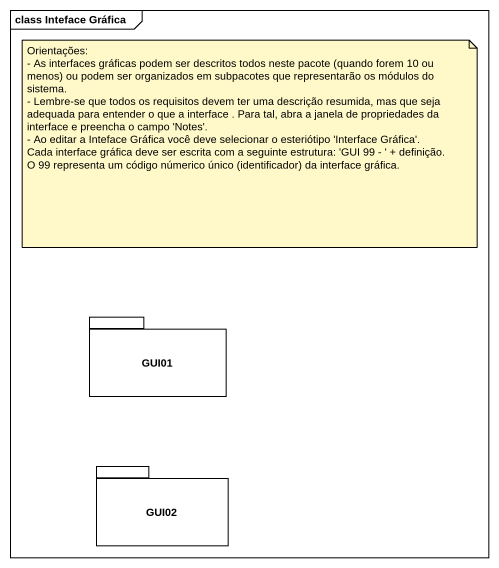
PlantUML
@startuml
mainframe class Inteface Gráfica
package GUI01 {
}
package GUI02 {
}
note as N1
  Orientações:
  - As interfaces gráficas podem ser descritos todos neste pacote (quando forem 10 ou menos) ou podem ser organizados em subpacotes que representarão os módulos do sistema.
  - Lembre-se que todos os requisitos devem ter uma descrição resumida, mas que seja adequada para entender o que a interface . Para tal, abra a janela de propriedades da interface e preencha o campo 'Notes'.
  - Ao editar a Inteface Gráfica você deve selecionar o esteriótipo 'Interface Gráfica'.
  Cada interface gráfica deve ser escrita com a seguinte estrutura: 'GUI 99 - ' + definição. O 99 representa um código númerico único (identificador) da interface gráfica.
end note
@enduml
